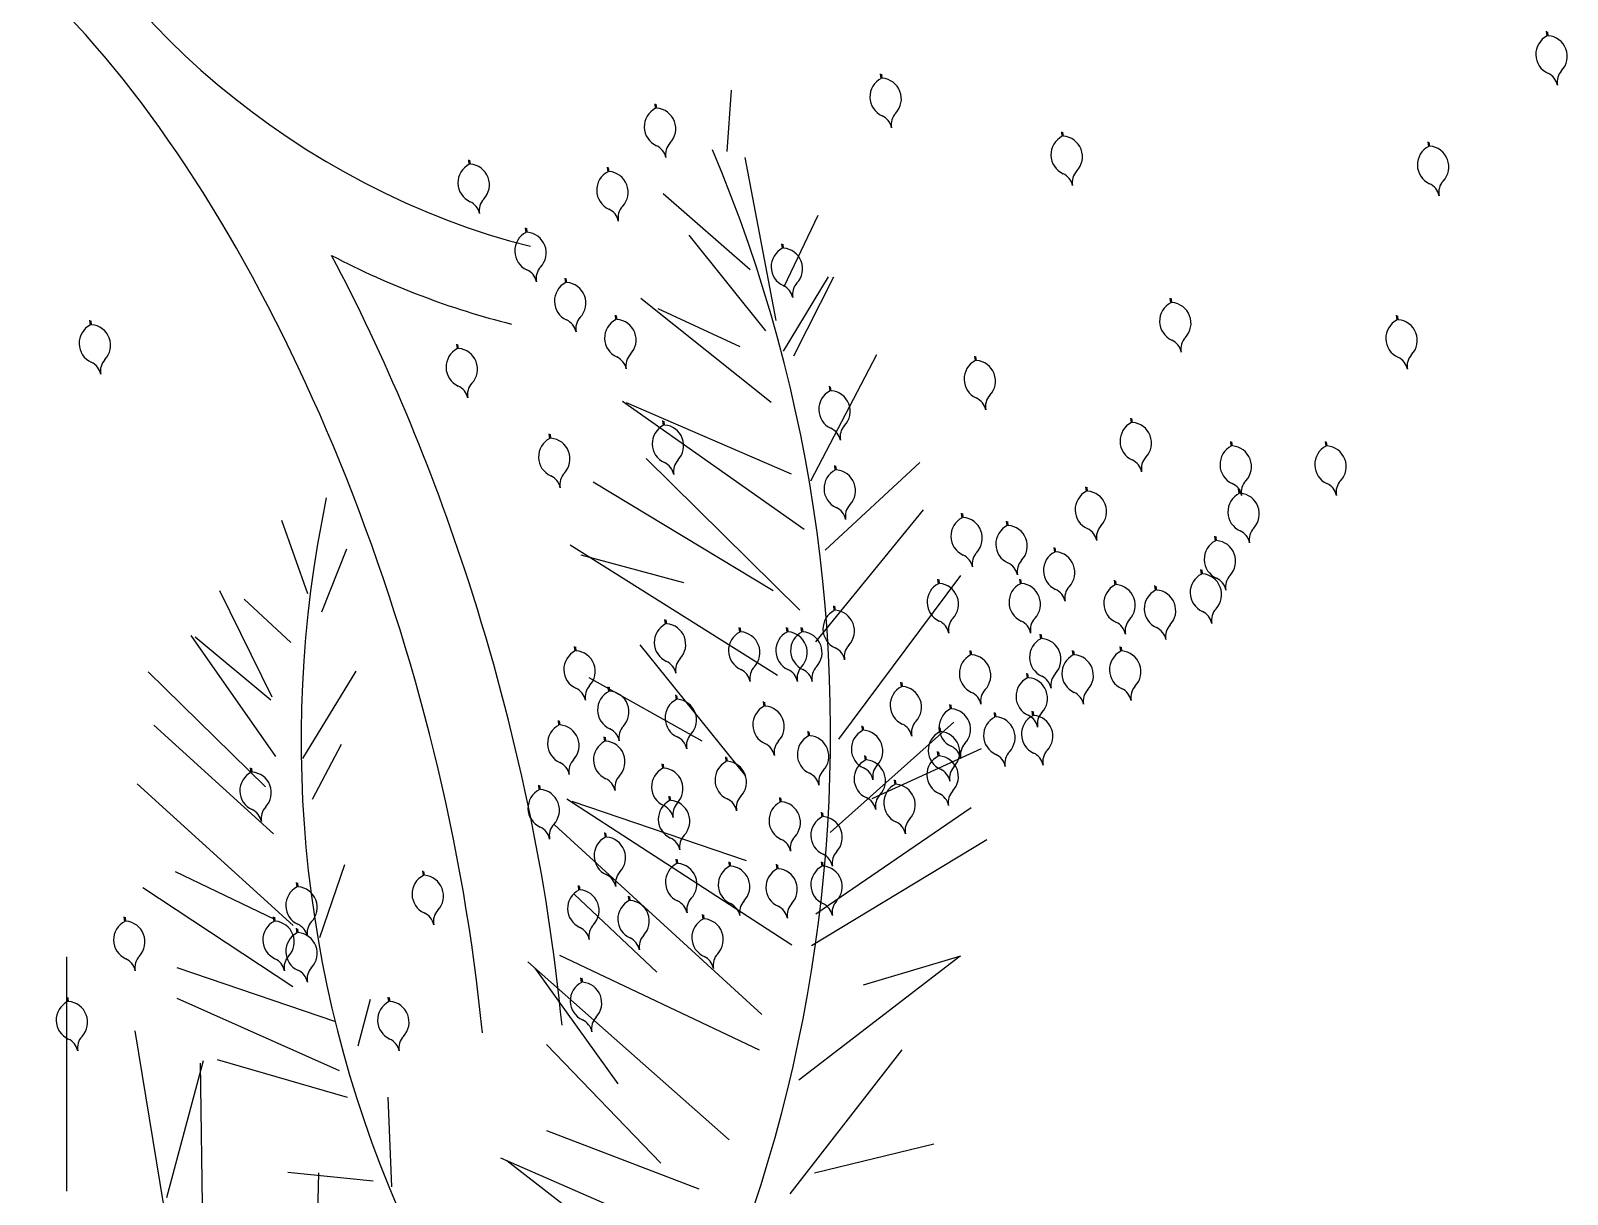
# Model space of a CAD drawing. Extents: x 3907.4 to 3911.57, y -3054.42 to -3053.7.
# Drawn here: x 3907.46963 to 3907.47761, y -3053.86875 to -3053.8627 of the extents above; entities that cross this region are included whole.
import ezdxf

# ---------------------------------------------------------------- set-up
doc = ezdxf.new("R2010")
doc.units = 0
doc.header["$LTSCALE"] = 2
doc.header["$MEASUREMENT"] = 0
doc.layers.add('AĞAÇ', color=9, linetype='CONTINUOUS')

msp = doc.modelspace()

# ---------------------------------------------------------------- linework, layer by layer
at = {"layer": 'AĞAÇ'}
for p, q in [((3907.477509242686, -3053.862729558192), (3907.47750621841, -3053.8627057289)), ((3907.477515026731, -3053.862728415936), (3907.477512429555, -3053.86270795191)), ((3907.474049368779, -3053.862950461473), (3907.474046344503, -3053.86292663218)), ((3907.474055152823, -3053.862949319217), (3907.474052555648, -3053.862928855191)), ((3907.472877002851, -3053.86310583494), (3907.472873978576, -3053.863082005646)), ((3907.472882786896, -3053.863104692683), (3907.472880189721, -3053.863084228657)), ((3907.474990030125, -3053.863251254181), (3907.474987005849, -3053.863227424888)), ((3907.47499581417, -3053.863250111925), (3907.474993216994, -3053.863229647899)), ((3907.476893919921, -3053.863303441654), (3907.476890895645, -3053.863279612361)), ((3907.476899703966, -3053.863302299398), (3907.47689710679, -3053.863281835372)), ((3907.471908934819, -3053.863396856087), (3907.471905910543, -3053.863373026793)), ((3907.471914718863, -3053.86339571383), (3907.471912121688, -3053.863375249804)), ((3907.472629804525, -3053.863435192713), (3907.472626780249, -3053.86341136342)), ((3907.47263558857, -3053.863434050457), (3907.472632991394, -3053.863413586431)), ((3907.47220407422, -3053.863750827388), (3907.472201049945, -3053.863726998095)), ((3907.472209858266, -3053.863749685132), (3907.47220726109, -3053.863729221106)), ((3907.473536198168, -3053.863833166897), (3907.473533173892, -3053.863809337603)), ((3907.473541982213, -3053.86383202464), (3907.473539385037, -3053.863811560615)), ((3907.472410072605, -3053.864011569144), (3907.472407048329, -3053.863987739851)), ((3907.47241585665, -3053.864010426888), (3907.472413259475, -3053.863989962862)), ((3907.475554426889, -3053.864116033003), (3907.475551402613, -3053.86409220371)), ((3907.475560210934, -3053.864114890747), (3907.475557613758, -3053.864094426721)), ((3907.469940558455, -3053.864231317338), (3907.469937534179, -3053.864207488044)), ((3907.4699463425, -3053.864230175082), (3907.469943745325, -3053.864209711056)), ((3907.472671004246, -3053.86420369449), (3907.47266797997, -3053.864179865197)), ((3907.472676788291, -3053.864202552234), (3907.472674191115, -3053.864182088208)), ((3907.476729833923, -3053.864205258578), (3907.476726809648, -3053.864181429285)), ((3907.476735617969, -3053.864204116322), (3907.476733020793, -3053.864183652296)), ((3907.471847010045, -3053.864354650278), (3907.471843985769, -3053.864330820985)), ((3907.47185279409, -3053.864353508022), (3907.471850196914, -3053.864333043996)), ((3907.47453851267, -3053.86441682558), (3907.474535488394, -3053.864392996287)), ((3907.474544296715, -3053.864415683324), (3907.474541699539, -3053.864395219298)), ((3907.473783396274, -3053.864574222084), (3907.473780371998, -3053.864550392791)), ((3907.473789180318, -3053.864573079828), (3907.473786583143, -3053.864552615802)), ((3907.472918202351, -3053.864752624331), (3907.472915178076, -3053.864728795038)), ((3907.472923986396, -3053.864751482075), (3907.472921389221, -3053.864731018049)), ((3907.475348985233, -3053.864738901101), (3907.475345960958, -3053.864715071808)), ((3907.475354769279, -3053.864737758845), (3907.475352172103, -3053.864717294819)), ((3907.472327673384, -3053.86482124061), (3907.472324649108, -3053.864797411317)), ((3907.472333457429, -3053.864820098354), (3907.472330860253, -3053.864799634328)), ((3907.475868381831, -3053.864861125372), (3907.475865357555, -3053.864837296079)), ((3907.475874165876, -3053.864859983116), (3907.475871568701, -3053.86483951909)), ((3907.476360640043, -3053.864861125372), (3907.476357615767, -3053.864837296079)), ((3907.476366424088, -3053.864859983116), (3907.476363826913, -3053.86483951909)), ((3907.473810862902, -3053.864985919497), (3907.473807838626, -3053.864962090204)), ((3907.473816646946, -3053.86498477724), (3907.473814049771, -3053.864964313214)), ((3907.475115520221, -3053.865095705465), (3907.475112495945, -3053.865071876172)), ((3907.475121304266, -3053.865094563209), (3907.47511870709, -3053.865074099183)), ((3907.475909403496, -3053.865107075502), (3907.475906379221, -3053.865083246209)), ((3907.475915187541, -3053.865105933246), (3907.475912590366, -3053.86508546922)), ((3907.474470058218, -3053.865232937892), (3907.474467033942, -3053.865209108599)), ((3907.474475842263, -3053.865231795636), (3907.474473245088, -3053.86521133161)), ((3907.474703523231, -3053.865274107712), (3907.474700498955, -3053.865250278419)), ((3907.474709307276, -3053.865272965456), (3907.4747067101, -3053.86525250143)), ((3907.475786338943, -3053.865353025501), (3907.475783314668, -3053.865329196208)), ((3907.475792122988, -3053.865351883245), (3907.475789525813, -3053.865331419219)), ((3907.474950721336, -3053.86541134014), (3907.474947697061, -3053.865387510847)), ((3907.474956505381, -3053.865410197884), (3907.474953908206, -3053.865389733858)), ((3907.47571337691, -3053.865525971747), (3907.475710352635, -3053.865502142453)), ((3907.474346459055, -3053.865576019026), (3907.474343434779, -3053.865552189734)), ((3907.4743522431, -3053.86557487677), (3907.474349645925, -3053.865554412744)), ((3907.474772189359, -3053.865576019026), (3907.474769165083, -3053.865552189734)), ((3907.474777973404, -3053.86557487677), (3907.474775376229, -3053.865554412744)), ((3907.475264487606, -3053.865582041981), (3907.47526146333, -3053.865558212688)), ((3907.475270271651, -3053.865580899725), (3907.475267674476, -3053.865560435699)), ((3907.475719160956, -3053.86552482949), (3907.47571656378, -3053.865504365464)), ((3907.475474904433, -3053.865610077228), (3907.475471880157, -3053.865586247935)), ((3907.475480688478, -3053.865608934972), (3907.475478091303, -3053.865588470946)), ((3907.473805597089, -3053.865715209114), (3907.473802572814, -3053.86569137982)), ((3907.473811381135, -3053.865714066857), (3907.473808783959, -3053.865693602831)), ((3907.472928860052, -3053.865785297037), (3907.472925835777, -3053.865761467744)), ((3907.472934644097, -3053.865784154781), (3907.472932046922, -3053.865763690755)), ((3907.473314624419, -3053.865827349843), (3907.473311600144, -3053.86580352055)), ((3907.473320408465, -3053.865826207587), (3907.473317811289, -3053.865805743561)), ((3907.473560110755, -3053.865827349843), (3907.473557086479, -3053.86580352055)), ((3907.473565894799, -3053.865826207587), (3907.473563297624, -3053.865805743561)), ((3907.473637263628, -3053.865827349843), (3907.473634239352, -3053.86580352055)), ((3907.473643047673, -3053.865826207587), (3907.473640450497, -3053.865805743561)), ((3907.474878723239, -3053.865862393805), (3907.474875698963, -3053.865838564512)), ((3907.474884507284, -3053.865861251549), (3907.474881910108, -3053.865840787523)), ((3907.472458929175, -3053.865925472884), (3907.4724559049, -3053.86590164359)), ((3907.472464713221, -3053.865924330627), (3907.472462116045, -3053.865903866601)), ((3907.474514000665, -3053.865946499287), (3907.474510976389, -3053.865922669994)), ((3907.47451978471, -3053.86594535703), (3907.474517187535, -3053.865924893004)), ((3907.475047056701, -3053.865946499287), (3907.475044032425, -3053.865922669994)), ((3907.475052840745, -3053.86594535703), (3907.47505024357, -3053.865924893004)), ((3907.47529408051, -3053.865926909093), (3907.475291056234, -3053.8659030798)), ((3907.475299864555, -3053.865925766837), (3907.47529726738, -3053.865905302811)), ((3907.474808584223, -3053.86606564873), (3907.474805559947, -3053.866041819437)), ((3907.474814368268, -3053.866064506474), (3907.474811771092, -3053.866044042448)), ((3907.472634276495, -3053.866135736654), (3907.472631252219, -3053.86611190736)), ((3907.47264006054, -3053.866134594397), (3907.472637463364, -3053.866114130371)), ((3907.474154193763, -3053.866111225637), (3907.474151169488, -3053.866087396344)), ((3907.474159977809, -3053.866110083381), (3907.474157380633, -3053.866089619355)), ((3907.472984971354, -3053.86617778946), (3907.472981947078, -3053.866153960167)), ((3907.472990755399, -3053.866176647204), (3907.472988158223, -3053.866156183178)), ((3907.473440874516, -3053.866212833422), (3907.47343785024, -3053.866189004129)), ((3907.473446658561, -3053.866211691166), (3907.473444061385, -3053.86619122714)), ((3907.474408792141, -3053.86622685098), (3907.474405767865, -3053.866203021687)), ((3907.474414576186, -3053.866225708724), (3907.47441197901, -3053.866205244698)), ((3907.472374762445, -3053.866310956593), (3907.472371738169, -3053.8662871273)), ((3907.47238054649, -3053.866309814337), (3907.472377949314, -3053.866289350311)), ((3907.474640250761, -3053.866268903786), (3907.474637226485, -3053.866245074493)), ((3907.474646034806, -3053.86626776153), (3907.474643437631, -3053.866247297504)), ((3907.474836639874, -3053.866261894942), (3907.474833615598, -3053.866238065649)), ((3907.474842423918, -3053.866260752686), (3907.474839826743, -3053.86624028866)), ((3907.472613234701, -3053.866395062075), (3907.472610210426, -3053.866371232782)), ((3907.472619018746, -3053.866393919819), (3907.472616421571, -3053.866373455793)), ((3907.473672333136, -3053.866367026958), (3907.47366930886, -3053.866343197665)), ((3907.473678117181, -3053.866365884701), (3907.473675520006, -3053.866345420675)), ((3907.473952888979, -3053.86633899171), (3907.473949864703, -3053.866315162417)), ((3907.473958673024, -3053.866337849453), (3907.473956075848, -3053.866317385427)), ((3907.474352681061, -3053.866346000555), (3907.474349656785, -3053.866322171261)), ((3907.474358465106, -3053.866344858298), (3907.47435586793, -3053.866324394272)), ((3907.474345667204, -3053.866472158842), (3907.474342642928, -3053.86644832955)), ((3907.474351451248, -3053.866471016586), (3907.474348854073, -3053.86645055256)), ((3907.470775627075, -3053.866555888012), (3907.470772602799, -3053.866532058719)), ((3907.470781411119, -3053.866554745756), (3907.470778813944, -3053.86653428173)), ((3907.472914832338, -3053.866535237921), (3907.472911808062, -3053.866511408628)), ((3907.472920616382, -3053.866534095665), (3907.472918019207, -3053.866513631639)), ((3907.473244485403, -3053.86650019396), (3907.473241461128, -3053.866476364667)), ((3907.473250269448, -3053.866499051704), (3907.473247672273, -3053.866478587678)), ((3907.473966916694, -3053.866493185246), (3907.473963892418, -3053.866469355953)), ((3907.473972700739, -3053.86649204299), (3907.473970103563, -3053.866471578964)), ((3907.47412122244, -3053.866619343403), (3907.474118198165, -3053.86659551411)), ((3907.474127006486, -3053.866618201147), (3907.47412440931, -3053.866597737121)), ((3907.472272740349, -3053.866646432249), (3907.472269716073, -3053.866622602955)), ((3907.472278524394, -3053.866645289992), (3907.472275927218, -3053.866624825966)), ((3907.472949901846, -3053.866703449016), (3907.47294687757, -3053.866679619723)), ((3907.472955685891, -3053.86670230676), (3907.472953088715, -3053.866681842734)), ((3907.473525041246, -3053.86671045773), (3907.473522016971, -3053.866686628437)), ((3907.473530825292, -3053.866709315474), (3907.473528228116, -3053.866688851448)), ((3907.473742472152, -3053.866787554498), (3907.473739447876, -3053.866763725205)), ((3907.473748256197, -3053.866786412242), (3907.473745659021, -3053.866765948216)), ((3907.472616071211, -3053.866893450644), (3907.472613046935, -3053.866869621351)), ((3907.472621855256, -3053.866892308388), (3907.47261925808, -3053.866871844362)), ((3907.4729868687, -3053.867030683071), (3907.472983844425, -3053.867006853779)), ((3907.472992652746, -3053.867029540815), (3907.47299005557, -3053.867009076789)), ((3907.471670343784, -3053.867092327379), (3907.471667319508, -3053.867068498086)), ((3907.471676127829, -3053.867091185123), (3907.471673530654, -3053.867070721097)), ((3907.473261533434, -3053.867044406301), (3907.473258509159, -3053.867020577008)), ((3907.473267317479, -3053.867043264045), (3907.473264720304, -3053.867022800019)), ((3907.47350873154, -3053.867058129531), (3907.473505707264, -3053.867034300238)), ((3907.473514515585, -3053.867056987275), (3907.473511918409, -3053.867036523249)), ((3907.473742196552, -3053.867044406301), (3907.473739172277, -3053.867020577008)), ((3907.473747980597, -3053.867043264045), (3907.473745383422, -3053.867022800019)), ((3907.47101421833, -3053.867151931782), (3907.471011194054, -3053.867128102489)), ((3907.471020002375, -3053.867150789526), (3907.471017405199, -3053.8671303255)), ((3907.472478738954, -3053.867167915499), (3907.472475714679, -3053.867144086206)), ((3907.472484522999, -3053.867166773243), (3907.472481925824, -3053.867146309217)), ((3907.472739670374, -3053.867222808548), (3907.472736646098, -3053.867198979256)), ((3907.472745454419, -3053.867221666292), (3907.472742857243, -3053.867201202266)), ((3907.47011950162, -3053.86733074486), (3907.470116477344, -3053.867306915567)), ((3907.470125285665, -3053.867329602604), (3907.470122688489, -3053.867309138578)), ((3907.470894922813, -3053.86733074486), (3907.470891898537, -3053.867306915567)), ((3907.470900706858, -3053.867329602604), (3907.470898109682, -3053.867309138578)), ((3907.473124200957, -3053.867318871287), (3907.473121176681, -3053.867295041994)), ((3907.473129985002, -3053.867317729031), (3907.473127387826, -3053.867297265005)), ((3907.47101421833, -3053.867390349264), (3907.471011194054, -3053.86736651997)), ((3907.471020002375, -3053.867389207007), (3907.471017405199, -3053.867368742981)), ((3907.472492472047, -3053.867648229191), (3907.472489447772, -3053.867624399898)), ((3907.472498256092, -3053.867647086935), (3907.472495658917, -3053.867626622909)), ((3907.469821262938, -3053.867747975552), (3907.469818238662, -3053.867724146258)), ((3907.469827046983, -3053.867746833295), (3907.469824449807, -3053.867726369269)), ((3907.471491400398, -3053.867747975552), (3907.471488376123, -3053.867724146258)), ((3907.471497184443, -3053.867746833295), (3907.471494587268, -3053.867726369269))]:
    msp.add_line(p, q, dxfattribs=at)
at = {"layer": 'AĞAÇ', "ltscale": 0.11}
for p, q in [((3907.473248916902, -3053.863330572673), (3907.473271420517, -3053.863011261443)), ((3907.473341434073, -3053.86336209266), (3907.473501205196, -3053.864208143658)), ((3907.472917126135, -3053.863548011946), (3907.473367993505, -3053.863942545465)), ((3907.473720758665, -3053.863663416709), (3907.473543446932, -3053.864033234227)), ((3907.473049738551, -3053.863765279097), (3907.473448494281, -3053.864262531939)), ((3907.473774274407, -3053.863981670379), (3907.47353933557, -3053.864368033754)), ((3907.473801255334, -3053.863983394831), (3907.473592802197, -3053.86439423384)), ((3907.473477191256, -3053.86463369995), (3907.472800577008, -3053.864093414143)), ((3907.472889276109, -3053.864146560628), (3907.473314604596, -3053.864343294578)), ((3907.474025468859, -3053.864386760518), (3907.473681643679, -3053.865044032171)), ((3907.473648364733, -3053.865294338452), (3907.472704691158, -3053.8646286455)), ((3907.472723526932, -3053.864634233856), (3907.473582079452, -3053.865004472918)), ((3907.473626159228, -3053.865713494487), (3907.472827415652, -3053.864925088435)), ((3907.474249314134, -3053.864946769921), (3907.473758073578, -3053.865401282998)), ((3907.472552285712, -3053.865046970619), (3907.473487226081, -3053.865611657756)), ((3907.470932631511, -3053.865245386505), (3907.471067924198, -3053.865627395433)), ((3907.474267883116, -3053.865192133045), (3907.473707576041, -3053.865878902414)), ((3907.471270362096, -3053.865395809868), (3907.471141431725, -3053.865723155572)), ((3907.473510832315, -3053.866052801933), (3907.472433319977, -3053.865375928226)), ((3907.472487990214, -3053.865426689408), (3907.473022200496, -3053.865569829728)), ((3907.474461564315, -3053.86553346867), (3907.473828172063, -3053.866384636055)), ((3907.470884827813, -3053.866166121305), (3907.47061298067, -3053.865613831569)), ((3907.470739705388, -3053.865657008848), (3907.470981760322, -3053.865880913922)), ((3907.470904164388, -3053.866473264055), (3907.470463451928, -3053.865845762637)), ((3907.470484735749, -3053.865851650679), (3907.470878262684, -3053.866180061714)), ((3907.472795392168, -3053.86589418441), (3907.473341925584, -3053.86657270339)), ((3907.470850311348, -3053.866631713415), (3907.470240107648, -3053.866034861932)), ((3907.471319490907, -3053.866031337285), (3907.471041662703, -3053.866484749999)), ((3907.472530729133, -3053.866063131014), (3907.473118117859, -3053.866392811391)), ((3907.473784089989, -3053.866868685878), (3907.474426125018, -3053.866295805791)), ((3907.470891190128, -3053.866875475934), (3907.470270212857, -3053.866310315789)), ((3907.471243151806, -3053.866411961743), (3907.471093310115, -3053.866696823622)), ((3907.474567978848, -3053.866433322967), (3907.47400034636, -3053.866693379614)), ((3907.470994171978, -3053.867352553988), (3907.470183736008, -3053.866616765084)), ((3907.473584897752, -3053.867454766542), (3907.472415174397, -3053.866694856648)), ((3907.47244160355, -3053.866706461666), (3907.473347050528, -3053.86701494382)), ((3907.473709475614, -3053.867290705638), (3907.474516188689, -3053.866739509368)), ((3907.473428253354, -3053.867814421576), (3907.472352576392, -3053.866828409921)), ((3907.473687897131, -3053.867455444231), (3907.47459760961, -3053.866904925648)), ((3907.470899127186, -3053.867320171637), (3907.470382080586, -3053.867073292239)), ((3907.471260600665, -3053.867036694228), (3907.471131353213, -3053.867416962386)), ((3907.470992280155, -3053.867670135369), (3907.470212271435, -3053.867156875424)), ((3907.47288363753, -3053.867594456914), (3907.472453429305, -3053.867189744204)), ((3907.469815700724, -3053.867515251092), (3907.469816208517, -3053.868733266448)), ((3907.470389699708, -3053.867570921193), (3907.471213423744, -3053.867851556613)), ((3907.473258682221, -3053.868465730699), (3907.472213537584, -3053.867541749104)), ((3907.472250331869, -3053.867574111377), (3907.472681016106, -3053.868174297551)), ((3907.473416846014, -3053.867999836514), (3907.472379433053, -3053.867508718321)), ((3907.474460091077, -3053.867512014886), (3907.473621925483, -3053.86815575129)), ((3907.474460758902, -3053.867510990917), (3907.473955806219, -3053.867662846224)), ((3907.470388751743, -3053.867729707707), (3907.471233073293, -3053.868105768557)), ((3907.471394001528, -3053.867736284535), (3907.471329066906, -3053.867979353596)), ((3907.470392408069, -3053.869230686332), (3907.470173714653, -3053.867899910266)), ((3907.472310011072, -3053.867970156714), (3907.472903443052, -3053.868586927142)), ((3907.470525905132, -3053.868055201498), (3907.470335561663, -3053.868767695941)), ((3907.47059849584, -3053.868048681905), (3907.471274582957, -3053.868243667017)), ((3907.473576333085, -3053.868746046176), (3907.474157605458, -3053.867997581411)), ((3907.470534587513, -3053.869571678934), (3907.47051263286, -3053.868067005794)), ((3907.47148621477, -3053.868245051482), (3907.471504607488, -3053.868710989101)), ((3907.47310265184, -3053.868722331736), (3907.472311332933, -3053.868418316085)), ((3907.474323118206, -3053.868487598359), (3907.473701854732, -3053.868638697276)), ((3907.473152313282, -3053.869031815151), (3907.472073569661, -3053.868561030284)), ((3907.472104800541, -3053.868573945217), (3907.472730034904, -3053.869059027764)), ((3907.470965387775, -3053.868633353991), (3907.471409562695, -3053.86867860675)), ((3907.471099554643, -3053.869833002201), (3907.471127262264, -3053.868637801676))]:
    msp.add_line(p, q, dxfattribs=at)
at = {"layer": 'AĞAÇ'}
for centre, radius, start, end in [((3907.477558307495, -3053.862825578937), 0.0001078301389786481, 117.0661848723325, 245.5617558112027), ((3907.477506146876, -3053.862835879823), 0.0001078301389786481, 316.7807498823022, 85.276320846058), ((3907.477477845166, -3053.863002642905), 8.665851140017088e-05, 11.1712527772592, 65.56175581120272), ((3907.477647878262, -3053.862969064092), 8.665851140017088e-05, 136.7807498823022, 191.1712527772592), ((3907.474098433588, -3053.863046482218), 0.0001078301389786481, 117.0661848723325, 245.5617558112027), ((3907.474046272969, -3053.863056783104), 0.0001078301389786481, 316.7807498823022, 85.276320846058), ((3907.47292606766, -3053.863201855684), 0.0001078301389786481, 117.0661848723325, 245.5617558112027), ((3907.472873907042, -3053.863212156571), 0.0001078301389786481, 316.7807498823022, 85.276320846058), ((3907.474017971259, -3053.863223546186), 8.665851140017088e-05, 11.1712527772592, 65.56175581120272), ((3907.474188004355, -3053.863189967373), 8.665851140017088e-05, 136.7807498823022, 191.1712527772592), ((3907.475039094934, -3053.863347274925), 0.0001078301389786481, 117.0661848723325, 245.5617558112027), ((3907.474986934316, -3053.863357575812), 0.0001078301389786481, 316.7807498823022, 85.276320846058), ((3907.472845605332, -3053.863378919652), 8.665851140017088e-05, 11.1712527772592, 65.56175581120272), ((3907.473015638428, -3053.86334534084), 8.665851140017088e-05, 136.7807498823022, 191.1712527772592), ((3907.47694298473, -3053.863399462398), 0.0001078301389786481, 117.0661848723325, 245.5617558112027), ((3907.476890824111, -3053.863409763285), 0.0001078301389786481, 316.7807498823022, 85.276320846058), ((3907.471957999628, -3053.863492876831), 0.0001078301389786481, 117.0661848723325, 245.5617558112027), ((3907.471905839009, -3053.863503177718), 0.0001078301389786481, 316.7807498823022, 85.276320846058), ((3907.472678869334, -3053.863531213458), 0.0001078301389786481, 117.0661848723325, 245.5617558112027), ((3907.472626708715, -3053.863541514344), 0.0001078301389786481, 316.7807498823022, 85.276320846058), ((3907.474958632605, -3053.863524338894), 8.665851140017088e-05, 11.1712527772592, 65.56175581120272), ((3907.475128665701, -3053.863490760081), 8.665851140017088e-05, 136.7807498823022, 191.1712527772592), ((3907.476862522401, -3053.863576526367), 8.665851140017088e-05, 11.1712527772592, 65.56175581120272), ((3907.477032555497, -3053.863542947554), 8.665851140017088e-05, 136.7807498823022, 191.1712527772592), ((3907.472047570395, -3053.863636361987), 8.665851140017088e-05, 136.7807498823022, 191.1712527772592), ((3907.471877537299, -3053.863669940799), 8.665851140017088e-05, 11.1712527772592, 65.56175581120272), ((3907.472598407005, -3053.863708277426), 8.665851140017088e-05, 11.1712527772592, 65.56175581120272), ((3907.472768440101, -3053.863674698613), 8.665851140017088e-05, 136.7807498823022, 191.1712527772592), ((3907.47225313903, -3053.863846848133), 0.0001078301389786481, 117.0661848723325, 245.5617558112027), ((3907.472200978411, -3053.863857149019), 0.0001078301389786481, 316.7807498823022, 85.276320846058), ((3907.473585262977, -3053.863929187641), 0.0001078301389786481, 117.0661848723325, 245.5617558112027), ((3907.473533102359, -3053.863939488528), 0.0001078301389786481, 316.7807498823022, 85.276320846058), ((3907.472172676701, -3053.8640239121), 8.665851140017088e-05, 11.1712527772592, 65.56175581120272), ((3907.472342709797, -3053.863990333288), 8.665851140017088e-05, 136.7807498823022, 191.1712527772592), ((3907.472459137414, -3053.864107589889), 0.0001078301389786481, 117.0661848723325, 245.5617558112027), ((3907.472406976796, -3053.864117890775), 0.0001078301389786481, 316.7807498823022, 85.276320846058), ((3907.473504800648, -3053.864106251609), 8.665851140017088e-05, 11.1712527772592, 65.56175581120272), ((3907.473674833744, -3053.864072672797), 8.665851140017088e-05, 136.7807498823022, 191.1712527772592), ((3907.475603491698, -3053.864212053748), 0.0001078301389786481, 117.0661848723325, 245.5617558112027), ((3907.475551331079, -3053.864222354634), 0.0001078301389786481, 316.7807498823022, 85.276320846058), ((3907.472378675085, -3053.864284653856), 8.665851140017088e-05, 11.1712527772592, 65.56175581120272), ((3907.472548708181, -3053.864251075044), 8.665851140017088e-05, 136.7807498823022, 191.1712527772592), ((3907.472720069055, -3053.864299715235), 0.0001078301389786481, 117.0661848723325, 245.5617558112027), ((3907.472667908437, -3053.864310016121), 0.0001078301389786481, 316.7807498823022, 85.276320846058), ((3907.476778898733, -3053.864301279323), 0.0001078301389786481, 117.0661848723325, 245.5617558112027), ((3907.476726738114, -3053.864311580209), 0.0001078301389786481, 316.7807498823022, 85.276320846058), ((3907.469989623264, -3053.864327338082), 0.0001078301389786481, 117.0661848723325, 245.5617558112027), ((3907.469937462646, -3053.864337638969), 0.0001078301389786481, 316.7807498823022, 85.276320846058), ((3907.475693062465, -3053.864355538903), 8.665851140017088e-05, 136.7807498823022, 191.1712527772592), ((3907.471896074854, -3053.864450671022), 0.0001078301389786481, 117.0661848723325, 245.5617558112027), ((3907.471843914236, -3053.864460971909), 0.0001078301389786481, 316.7807498823022, 85.276320846058), ((3907.472809639822, -3053.86444320039), 8.665851140017088e-05, 136.7807498823022, 191.1712527772592), ((3907.475523029369, -3053.864389117716), 8.665851140017088e-05, 11.1712527772592, 65.56175581120272), ((3907.469909160935, -3053.86450440205), 8.665851140017088e-05, 11.1712527772592, 65.56175581120272), ((3907.470079194031, -3053.864470823238), 8.665851140017088e-05, 136.7807498823022, 191.1712527772592), ((3907.472639606726, -3053.864476779203), 8.665851140017088e-05, 11.1712527772592, 65.56175581120272), ((3907.474587577479, -3053.864512846325), 0.0001078301389786481, 117.0661848723325, 245.5617558112027), ((3907.474535416861, -3053.864523147211), 0.0001078301389786481, 316.7807498823022, 85.276320846058), ((3907.476698436404, -3053.864478343291), 8.665851140017088e-05, 11.1712527772592, 65.56175581120272), ((3907.4768684695, -3053.864444764478), 8.665851140017088e-05, 136.7807498823022, 191.1712527772592), ((3907.471985645621, -3053.864594156178), 8.665851140017088e-05, 136.7807498823022, 191.1712527772592), ((3907.471815612525, -3053.864627734991), 8.665851140017088e-05, 11.1712527772592, 65.56175581120272), ((3907.473832461083, -3053.864670242828), 0.0001078301389786481, 117.0661848723325, 245.5617558112027), ((3907.473780300464, -3053.864680543715), 0.0001078301389786481, 316.7807498823022, 85.276320846058), ((3907.47450711515, -3053.864689910293), 8.665851140017088e-05, 11.1712527772592, 65.56175581120272), ((3907.474677148246, -3053.86465633148), 8.665851140017088e-05, 136.7807498823022, 191.1712527772592), ((3907.47296726716, -3053.864848645075), 0.0001078301389786481, 117.0661848723325, 245.5617558112027), ((3907.472915106542, -3053.864858945962), 0.0001078301389786481, 316.7807498823022, 85.276320846058), ((3907.473751998754, -3053.864847306796), 8.665851140017088e-05, 11.1712527772592, 65.56175581120272), ((3907.47392203185, -3053.864813727984), 8.665851140017088e-05, 136.7807498823022, 191.1712527772592), ((3907.475398050042, -3053.864834921846), 0.0001078301389786481, 117.0661848723325, 245.5617558112027), ((3907.475345889424, -3053.864845222732), 0.0001078301389786481, 316.7807498823022, 85.276320846058), ((3907.472376738193, -3053.864917261355), 0.0001078301389786481, 117.0661848723325, 245.5617558112027), ((3907.472324577575, -3053.864927562241), 0.0001078301389786481, 316.7807498823022, 85.276320846058), ((3907.47591744664, -3053.864957146117), 0.0001078301389786481, 117.0661848723325, 245.5617558112027), ((3907.475865286022, -3053.864967447003), 0.0001078301389786481, 316.7807498823022, 85.276320846058), ((3907.476409704852, -3053.864957146117), 0.0001078301389786481, 117.0661848723325, 245.5617558112027), ((3907.476357544234, -3053.864967447003), 0.0001078301389786481, 316.7807498823022, 85.276320846058), ((3907.473056837928, -3053.864992130231), 8.665851140017088e-05, 136.7807498823022, 191.1712527772592), ((3907.475317587714, -3053.865011985814), 8.665851140017088e-05, 11.1712527772592, 65.56175581120272), ((3907.475487620809, -3053.864978407001), 8.665851140017088e-05, 136.7807498823022, 191.1712527772592), ((3907.472296275864, -3053.865094325322), 8.665851140017088e-05, 11.1712527772592, 65.56175581120272), ((3907.47246630896, -3053.86506074651), 8.665851140017088e-05, 136.7807498823022, 191.1712527772592), ((3907.472886804831, -3053.865025709043), 8.665851140017088e-05, 11.1712527772592, 65.56175581120272), ((3907.473859927711, -3053.865081940241), 0.0001078301389786481, 117.0661848723325, 245.5617558112027), ((3907.473807767092, -3053.865092241128), 0.0001078301389786481, 316.7807498823022, 85.276320846058), ((3907.47516458503, -3053.86519172621), 0.0001078301389786481, 117.0661848723325, 245.5617558112027), ((3907.475112424412, -3053.865202027096), 0.0001078301389786481, 316.7807498823022, 85.276320846058), ((3907.475836984312, -3053.865134210085), 8.665851140017088e-05, 11.1712527772592, 65.56175581120272), ((3907.476007017407, -3053.865100631273), 8.665851140017088e-05, 136.7807498823022, 191.1712527772592), ((3907.476329242524, -3053.865134210085), 8.665851140017088e-05, 11.1712527772592, 65.56175581120272), ((3907.47649927562, -3053.865100631273), 8.665851140017088e-05, 136.7807498823022, 191.1712527772592), ((3907.473779465382, -3053.865259004209), 8.665851140017088e-05, 11.1712527772592, 65.56175581120272), ((3907.473949498478, -3053.865225425397), 8.665851140017088e-05, 136.7807498823022, 191.1712527772592), ((3907.475958468306, -3053.865203096247), 0.0001078301389786481, 117.0661848723325, 245.5617558112027), ((3907.475906307687, -3053.865213397133), 0.0001078301389786481, 316.7807498823022, 85.276320846058), ((3907.474519123027, -3053.865328958637), 0.0001078301389786481, 117.0661848723325, 245.5617558112027), ((3907.474466962409, -3053.865339259523), 0.0001078301389786481, 316.7807498823022, 85.276320846058), ((3907.47475258804, -3053.865370128457), 0.0001078301389786481, 117.0661848723325, 245.5617558112027), ((3907.474700427422, -3053.865380429343), 0.0001078301389786481, 316.7807498823022, 85.276320846058), ((3907.475084122701, -3053.865368790177), 8.665851140017088e-05, 11.1712527772592, 65.56175581120272), ((3907.475254155797, -3053.865335211365), 8.665851140017088e-05, 136.7807498823022, 191.1712527772592), ((3907.475878005976, -3053.865380160214), 8.665851140017088e-05, 11.1712527772592, 65.56175581120272), ((3907.476048039073, -3053.865346581402), 8.665851140017088e-05, 136.7807498823022, 191.1712527772592), ((3907.474608693794, -3053.865472443792), 8.665851140017088e-05, 136.7807498823022, 191.1712527772592), ((3907.474999786145, -3053.865507360884), 0.0001078301389786481, 117.0661848723325, 245.5617558112027), ((3907.474947625527, -3053.865517661771), 0.0001078301389786481, 316.7807498823022, 85.276320846058), ((3907.475835403753, -3053.865449046245), 0.0001078301389786481, 117.0661848723325, 245.5617558112027), ((3907.475783243134, -3053.865459347132), 0.0001078301389786481, 316.7807498823022, 85.276320846058), ((3907.474438660699, -3053.865506022605), 8.665851140017088e-05, 11.1712527772592, 65.56175581120272), ((3907.474672125711, -3053.865547192425), 8.665851140017088e-05, 11.1712527772592, 65.56175581120272), ((3907.474842158807, -3053.865513613612), 8.665851140017088e-05, 136.7807498823022, 191.1712527772592), ((3907.474395523864, -3053.865672039771), 0.0001078301389786481, 117.0661848723325, 245.5617558112027), ((3907.474343363246, -3053.865682340658), 0.0001078301389786481, 316.7807498823022, 85.276320846058), ((3907.474821254168, -3053.865672039771), 0.0001078301389786481, 117.0661848723325, 245.5617558112027), ((3907.47476909355, -3053.865682340658), 0.0001078301389786481, 316.7807498823022, 85.276320846058), ((3907.475313552415, -3053.865678062725), 0.0001078301389786481, 117.0661848723325, 245.5617558112027), ((3907.475261391797, -3053.865688363612), 0.0001078301389786481, 316.7807498823022, 85.276320846058), ((3907.47576244172, -3053.865621992491), 0.0001078301389786481, 117.0661848723325, 245.5617558112027), ((3907.475710281101, -3053.865632293378), 0.0001078301389786481, 316.7807498823022, 85.276320846058), ((3907.475754941423, -3053.865626110214), 8.665851140017088e-05, 11.1712527772592, 65.56175581120272), ((3907.47592497452, -3053.865592531401), 8.665851140017088e-05, 136.7807498823022, 191.1712527772592), ((3907.474919323817, -3053.865684424852), 8.665851140017088e-05, 11.1712527772592, 65.56175581120272), ((3907.475089356913, -3053.86565084604), 8.665851140017088e-05, 136.7807498823022, 191.1712527772592), ((3907.475523969242, -3053.865706097973), 0.0001078301389786481, 117.0661848723325, 245.5617558112027), ((3907.475471808624, -3053.86571639886), 0.0001078301389786481, 316.7807498823022, 85.276320846058), ((3907.473854661899, -3053.865811229858), 0.0001078301389786481, 117.0661848723325, 245.5617558112027), ((3907.47380250128, -3053.865821530745), 0.0001078301389786481, 316.7807498823022, 85.276320846058), ((3907.475681979391, -3053.865799056459), 8.665851140017088e-05, 11.1712527772592, 65.56175581120272), ((3907.475852012487, -3053.865765477647), 8.665851140017088e-05, 136.7807498823022, 191.1712527772592), ((3907.472977924861, -3053.865881317781), 0.0001078301389786481, 117.0661848723325, 245.5617558112027), ((3907.472925764243, -3053.865891618668), 0.0001078301389786481, 316.7807498823022, 85.276320846058), ((3907.474315061535, -3053.865849103739), 8.665851140017088e-05, 11.1712527772592, 65.56175581120272), ((3907.474485094631, -3053.865815524926), 8.665851140017088e-05, 136.7807498823022, 191.1712527772592), ((3907.474740791839, -3053.865849103739), 8.665851140017088e-05, 11.1712527772592, 65.56175581120272), ((3907.474910824935, -3053.865815524926), 8.665851140017088e-05, 136.7807498823022, 191.1712527772592), ((3907.475233090086, -3053.865855126693), 8.665851140017088e-05, 11.1712527772592, 65.56175581120272), ((3907.475403123182, -3053.865821547881), 8.665851140017088e-05, 136.7807498823022, 191.1712527772592), ((3907.475443506913, -3053.865883161941), 8.665851140017088e-05, 11.1712527772592, 65.56175581120272), ((3907.475613540009, -3053.865849583128), 8.665851140017088e-05, 136.7807498823022, 191.1712527772592), ((3907.473363689229, -3053.865923370588), 0.0001078301389786481, 117.0661848723325, 245.5617558112027), ((3907.47331152861, -3053.865933671474), 0.0001078301389786481, 316.7807498823022, 85.276320846058), ((3907.473609175564, -3053.865923370588), 0.0001078301389786481, 117.0661848723325, 245.5617558112027), ((3907.473557014946, -3053.865933671474), 0.0001078301389786481, 316.7807498823022, 85.276320846058), ((3907.473686328437, -3053.865923370588), 0.0001078301389786481, 117.0661848723325, 245.5617558112027), ((3907.473634167819, -3053.865933671474), 0.0001078301389786481, 316.7807498823022, 85.276320846058), ((3907.473944232666, -3053.865954715014), 8.665851140017088e-05, 136.7807498823022, 191.1712527772592), ((3907.474927788048, -3053.865958414549), 0.0001078301389786481, 117.0661848723325, 245.5617558112027), ((3907.47487562743, -3053.865968715436), 0.0001078301389786481, 316.7807498823022, 85.276320846058), ((3907.472507993985, -3053.866021493628), 0.0001078301389786481, 117.0661848723325, 245.5617558112027), ((3907.472455833366, -3053.866031794515), 0.0001078301389786481, 316.7807498823022, 85.276320846058), ((3907.472897462533, -3053.86605838175), 8.665851140017088e-05, 11.1712527772592, 65.56175581120272), ((3907.473067495629, -3053.866024802937), 8.665851140017088e-05, 136.7807498823022, 191.1712527772592), ((3907.47377419957, -3053.865988293826), 8.665851140017088e-05, 11.1712527772592, 65.56175581120272), ((3907.474563065474, -3053.866042520031), 0.0001078301389786481, 117.0661848723325, 245.5617558112027), ((3907.474510904856, -3053.866052820918), 0.0001078301389786481, 316.7807498823022, 85.276320846058), ((3907.47509612151, -3053.866042520031), 0.0001078301389786481, 117.0661848723325, 245.5617558112027), ((3907.475043960891, -3053.866052820918), 0.0001078301389786481, 316.7807498823022, 85.276320846058), ((3907.475343145319, -3053.866022929838), 0.0001078301389786481, 117.0661848723325, 245.5617558112027), ((3907.475290984701, -3053.866033230724), 0.0001078301389786481, 316.7807498823022, 85.276320846058), ((3907.4732832269, -3053.866100434556), 8.665851140017088e-05, 11.1712527772592, 65.56175581120272), ((3907.473453259996, -3053.866066855743), 8.665851140017088e-05, 136.7807498823022, 191.1712527772592), ((3907.473528713235, -3053.866100434556), 8.665851140017088e-05, 11.1712527772592, 65.56175581120272), ((3907.473698746331, -3053.866066855743), 8.665851140017088e-05, 136.7807498823022, 191.1712527772592), ((3907.473605866108, -3053.866100434556), 8.665851140017088e-05, 11.1712527772592, 65.56175581120272), ((3907.473775899204, -3053.866066855743), 8.665851140017088e-05, 136.7807498823022, 191.1712527772592), ((3907.474847325719, -3053.866135478517), 8.665851140017088e-05, 11.1712527772592, 65.56175581120272), ((3907.475017358815, -3053.866101899705), 8.665851140017088e-05, 136.7807498823022, 191.1712527772592), ((3907.472427531656, -3053.866198557596), 8.665851140017088e-05, 11.1712527772592, 65.56175581120272), ((3907.472597564752, -3053.866164978784), 8.665851140017088e-05, 136.7807498823022, 191.1712527772592), ((3907.472683341304, -3053.866231757398), 0.0001078301389786481, 117.0661848723325, 245.5617558112027), ((3907.472631180685, -3053.866242058285), 0.0001078301389786481, 316.7807498823022, 85.276320846058), ((3907.474203258572, -3053.866207246382), 0.0001078301389786481, 117.0661848723325, 245.5617558112027), ((3907.474151097954, -3053.866217547269), 0.0001078301389786481, 316.7807498823022, 85.276320846058), ((3907.474482603145, -3053.866219583999), 8.665851140017088e-05, 11.1712527772592, 65.56175581120272), ((3907.474652636241, -3053.866186005187), 8.665851140017088e-05, 136.7807498823022, 191.1712527772592), ((3907.474857649032, -3053.866161669475), 0.0001078301389786481, 117.0661848723325, 245.5617558112027), ((3907.474805488413, -3053.866171970361), 0.0001078301389786481, 316.7807498823022, 85.276320846058), ((3907.475015659181, -3053.866219583999), 8.665851140017088e-05, 11.1712527772592, 65.56175581120272), ((3907.475185692277, -3053.866186005187), 8.665851140017088e-05, 136.7807498823022, 191.1712527772592), ((3907.47526268299, -3053.866199993806), 8.665851140017088e-05, 11.1712527772592, 65.56175581120272), ((3907.475432716086, -3053.866166414993), 8.665851140017088e-05, 136.7807498823022, 191.1712527772592), ((3907.473034036163, -3053.866273810204), 0.0001078301389786481, 117.0661848723325, 245.5617558112027), ((3907.472981875545, -3053.866284111091), 0.0001078301389786481, 316.7807498823022, 85.276320846058), ((3907.473489939325, -3053.866308854166), 0.0001078301389786481, 117.0661848723325, 245.5617558112027), ((3907.473437778707, -3053.866319155053), 0.0001078301389786481, 316.7807498823022, 85.276320846058), ((3907.47429282934, -3053.866350731537), 8.665851140017088e-05, 136.7807498823022, 191.1712527772592), ((3907.47445785695, -3053.866322871725), 0.0001078301389786481, 117.0661848723325, 245.5617558112027), ((3907.474405696332, -3053.866333172611), 0.0001078301389786481, 316.7807498823022, 85.276320846058), ((3907.47468931557, -3053.866364924531), 0.0001078301389786481, 117.0661848723325, 245.5617558112027), ((3907.474637154952, -3053.866375225417), 0.0001078301389786481, 316.7807498823022, 85.276320846058), ((3907.474885704682, -3053.866357915686), 0.0001078301389786481, 117.0661848723325, 245.5617558112027), ((3907.474777186703, -3053.866338733443), 8.665851140017088e-05, 11.1712527772592, 65.56175581120272), ((3907.474833544064, -3053.866368216573), 0.0001078301389786481, 316.7807498823022, 85.276320846058), ((3907.474947219799, -3053.86630515463), 8.665851140017088e-05, 136.7807498823022, 191.1712527772592), ((3907.472423827254, -3053.866406977337), 0.0001078301389786481, 117.0661848723325, 245.5617558112027), ((3907.472371666636, -3053.866417278224), 0.0001078301389786481, 316.7807498823022, 85.276320846058), ((3907.472602878975, -3053.866408821366), 8.665851140017088e-05, 11.1712527772592, 65.56175581120272), ((3907.472772912071, -3053.866375242554), 8.665851140017088e-05, 136.7807498823022, 191.1712527772592), ((3907.472953573834, -3053.866450874173), 8.665851140017088e-05, 11.1712527772592, 65.56175581120272), ((3907.47312360693, -3053.86641729536), 8.665851140017088e-05, 136.7807498823022, 191.1712527772592), ((3907.473721397945, -3053.866463047702), 0.0001078301389786481, 117.0661848723325, 245.5617558112027), ((3907.473669237327, -3053.866473348588), 0.0001078301389786481, 316.7807498823022, 85.276320846058), ((3907.474001953788, -3053.866435012455), 0.0001078301389786481, 117.0661848723325, 245.5617558112027), ((3907.47394979317, -3053.866445313341), 0.0001078301389786481, 316.7807498823022, 85.276320846058), ((3907.474122796244, -3053.86638431035), 8.665851140017088e-05, 11.1712527772592, 65.56175581120272), ((3907.47440174587, -3053.866442021299), 0.0001078301389786481, 117.0661848723325, 245.5617558112027), ((3907.474349585252, -3053.866452322186), 0.0001078301389786481, 316.7807498823022, 85.276320846058), ((3907.47266229951, -3053.866491082819), 0.0001078301389786481, 117.0661848723325, 245.5617558112027), ((3907.472610138892, -3053.866501383706), 0.0001078301389786481, 316.7807498823022, 85.276320846058), ((3907.473409476996, -3053.866485918134), 8.665851140017088e-05, 11.1712527772592, 65.56175581120272), ((3907.473579510092, -3053.866452339322), 8.665851140017088e-05, 136.7807498823022, 191.1712527772592), ((3907.474377394621, -3053.866499935693), 8.665851140017088e-05, 11.1712527772592, 65.56175581120272), ((3907.474547427717, -3053.86646635688), 8.665851140017088e-05, 136.7807498823022, 191.1712527772592), ((3907.474778886337, -3053.866508409687), 8.665851140017088e-05, 136.7807498823022, 191.1712527772592), ((3907.474805242354, -3053.866534979654), 8.665851140017088e-05, 11.1712527772592, 65.56175581120272), ((3907.47497527545, -3053.866501400842), 8.665851140017088e-05, 136.7807498823022, 191.1712527772592), ((3907.472343364925, -3053.866584041305), 8.665851140017088e-05, 11.1712527772592, 65.56175581120272), ((3907.472513398021, -3053.866550462493), 8.665851140017088e-05, 136.7807498823022, 191.1712527772592), ((3907.472963897147, -3053.866631258666), 0.0001078301389786481, 117.0661848723325, 245.5617558112027), ((3907.472911736529, -3053.866641559553), 0.0001078301389786481, 316.7807498823022, 85.276320846058), ((3907.473293550212, -3053.866596214704), 0.0001078301389786481, 117.0661848723325, 245.5617558112027), ((3907.473241389594, -3053.866606515591), 0.0001078301389786481, 316.7807498823022, 85.276320846058), ((3907.474015981503, -3053.86658920599), 0.0001078301389786481, 117.0661848723325, 245.5617558112027), ((3907.473921491459, -3053.866612076422), 8.665851140017088e-05, 11.1712527772592, 65.56175581120272), ((3907.473963820884, -3053.866599506877), 0.0001078301389786481, 316.7807498823022, 85.276320846058), ((3907.474091524555, -3053.86657849761), 8.665851140017088e-05, 136.7807498823022, 191.1712527772592), ((3907.474394732013, -3053.866568179587), 0.0001078301389786481, 117.0661848723325, 245.5617558112027), ((3907.474342571394, -3053.866578480473), 0.0001078301389786481, 316.7807498823022, 85.276320846058), ((3907.474321283541, -3053.866619085267), 8.665851140017088e-05, 11.1712527772592, 65.56175581120272), ((3907.474491316637, -3053.866585506455), 8.665851140017088e-05, 136.7807498823022, 191.1712527772592), ((3907.474608853242, -3053.866541988499), 8.665851140017088e-05, 11.1712527772592, 65.56175581120272), ((3907.470824691884, -3053.866651908757), 0.0001078301389786481, 117.0661848723325, 245.5617558112027), ((3907.470772531266, -3053.866662209643), 0.0001078301389786481, 316.7807498823022, 85.276320846058), ((3907.472581837182, -3053.866668146787), 8.665851140017088e-05, 11.1712527772592, 65.56175581120272), ((3907.472751870278, -3053.866634567975), 8.665851140017088e-05, 136.7807498823022, 191.1712527772592), ((3907.473640935616, -3053.86664011167), 8.665851140017088e-05, 11.1712527772592, 65.56175581120272), ((3907.473810968712, -3053.866606532858), 8.665851140017088e-05, 136.7807498823022, 191.1712527772592), ((3907.47417028725, -3053.866715364148), 0.0001078301389786481, 117.0661848723325, 245.5617558112027), ((3907.474118126631, -3053.866725665034), 0.0001078301389786481, 316.7807498823022, 85.276320846058), ((3907.472321805158, -3053.866742452993), 0.0001078301389786481, 117.0661848723325, 245.5617558112027), ((3907.47226964454, -3053.86675275388), 0.0001078301389786481, 316.7807498823022, 85.276320846058), ((3907.473213087884, -3053.866773278672), 8.665851140017088e-05, 11.1712527772592, 65.56175581120272), ((3907.47338312098, -3053.86673969986), 8.665851140017088e-05, 136.7807498823022, 191.1712527772592), ((3907.473935519174, -3053.866766269958), 8.665851140017088e-05, 11.1712527772592, 65.56175581120272), ((3907.47410555227, -3053.866732691146), 8.665851140017088e-05, 136.7807498823022, 191.1712527772592), ((3907.474314269684, -3053.866745243555), 8.665851140017088e-05, 11.1712527772592, 65.56175581120272), ((3907.47448430278, -3053.866711664743), 8.665851140017088e-05, 136.7807498823022, 191.1712527772592), ((3907.470744229555, -3053.866828972725), 8.665851140017088e-05, 11.1712527772592, 65.56175581120272), ((3907.470914262651, -3053.866795393913), 8.665851140017088e-05, 136.7807498823022, 191.1712527772592), ((3907.472998966655, -3053.86679946976), 0.0001078301389786481, 117.0661848723325, 245.5617558112027), ((3907.472883434818, -3053.866808322634), 8.665851140017088e-05, 11.1712527772592, 65.56175581120272), ((3907.472946806036, -3053.866809770647), 0.0001078301389786481, 316.7807498823022, 85.276320846058), ((3907.473053467914, -3053.866774743821), 8.665851140017088e-05, 136.7807498823022, 191.1712527772592), ((3907.473574106055, -3053.866806478474), 0.0001078301389786481, 117.0661848723325, 245.5617558112027), ((3907.473521945437, -3053.866816779361), 0.0001078301389786481, 316.7807498823022, 85.276320846058), ((3907.472241342829, -3053.866919516961), 8.665851140017088e-05, 11.1712527772592, 65.56175581120272), ((3907.472411375925, -3053.866885938149), 8.665851140017088e-05, 136.7807498823022, 191.1712527772592), ((3907.473791536961, -3053.866883575242), 0.0001078301389786481, 117.0661848723325, 245.5617558112027), ((3907.473739376343, -3053.866893876129), 0.0001078301389786481, 316.7807498823022, 85.276320846058), ((3907.474089824921, -3053.866892428116), 8.665851140017088e-05, 11.1712527772592, 65.56175581120272), ((3907.474259858017, -3053.866858849303), 8.665851140017088e-05, 136.7807498823022, 191.1712527772592), ((3907.47266513602, -3053.866989471388), 0.0001078301389786481, 117.0661848723325, 245.5617558112027), ((3907.472612975401, -3053.866999772275), 0.0001078301389786481, 316.7807498823022, 85.276320846058), ((3907.472918504326, -3053.866976533729), 8.665851140017088e-05, 11.1712527772592, 65.56175581120272), ((3907.473088537422, -3053.866942954916), 8.665851140017088e-05, 136.7807498823022, 191.1712527772592), ((3907.473493643727, -3053.866983542442), 8.665851140017088e-05, 11.1712527772592, 65.56175581120272), ((3907.473663676823, -3053.86694996363), 8.665851140017088e-05, 136.7807498823022, 191.1712527772592), ((3907.473711074632, -3053.86706063921), 8.665851140017088e-05, 11.1712527772592, 65.56175581120272), ((3907.473881107728, -3053.867027060398), 8.665851140017088e-05, 136.7807498823022, 191.1712527772592), ((3907.471719408593, -3053.867188348123), 0.0001078301389786481, 117.0661848723325, 245.5617558112027), ((3907.471667247975, -3053.86719864901), 0.0001078301389786481, 316.7807498823022, 85.276320846058), ((3907.472584673691, -3053.867166535357), 8.665851140017088e-05, 11.1712527772592, 65.56175581120272), ((3907.472754706787, -3053.867132956544), 8.665851140017088e-05, 136.7807498823022, 191.1712527772592), ((3907.473035933509, -3053.867126703816), 0.0001078301389786481, 117.0661848723325, 245.5617558112027), ((3907.472983772891, -3053.867137004703), 0.0001078301389786481, 316.7807498823022, 85.276320846058), ((3907.473310598243, -3053.867140427046), 0.0001078301389786481, 117.0661848723325, 245.5617558112027), ((3907.473258437625, -3053.867150727932), 0.0001078301389786481, 316.7807498823022, 85.276320846058), ((3907.473557796349, -3053.867154150275), 0.0001078301389786481, 117.0661848723325, 245.5617558112027), ((3907.47350563573, -3053.867164451162), 0.0001078301389786481, 316.7807498823022, 85.276320846058), ((3907.473791261361, -3053.867140427046), 0.0001078301389786481, 117.0661848723325, 245.5617558112027), ((3907.473739100743, -3053.867150727932), 0.0001078301389786481, 316.7807498823022, 85.276320846058), ((3907.471063283139, -3053.867247952527), 0.0001078301389786481, 117.0661848723325, 245.5617558112027), ((3907.471011122521, -3053.867258253413), 0.0001078301389786481, 316.7807498823022, 85.276320846058), ((3907.472527803764, -3053.867263936243), 0.0001078301389786481, 117.0661848723325, 245.5617558112027), ((3907.472475643145, -3053.86727423713), 0.0001078301389786481, 316.7807498823022, 85.276320846058), ((3907.472788735183, -3053.867318829293), 0.0001078301389786481, 117.0661848723325, 245.5617558112027), ((3907.472736574565, -3053.867329130179), 0.0001078301389786481, 316.7807498823022, 85.276320846058), ((3907.472955471181, -3053.867303767784), 8.665851140017088e-05, 11.1712527772592, 65.56175581120272), ((3907.473125504277, -3053.867270188971), 8.665851140017088e-05, 136.7807498823022, 191.1712527772592), ((3907.473230135914, -3053.867317491014), 8.665851140017088e-05, 11.1712527772592, 65.56175581120272), ((3907.47340016901, -3053.867283912201), 8.665851140017088e-05, 136.7807498823022, 191.1712527772592), ((3907.47347733402, -3053.867331214243), 8.665851140017088e-05, 11.1712527772592, 65.56175581120272), ((3907.473647367116, -3053.867297635431), 8.665851140017088e-05, 136.7807498823022, 191.1712527772592), ((3907.473710799033, -3053.867317491014), 8.665851140017088e-05, 11.1712527772592, 65.56175581120272), ((3907.473880832129, -3053.867283912201), 8.665851140017088e-05, 136.7807498823022, 191.1712527772592), ((3907.470168566429, -3053.867426765605), 0.0001078301389786481, 117.0661848723325, 245.5617558112027), ((3907.470116405811, -3053.867437066492), 0.0001078301389786481, 316.7807498823022, 85.276320846058), ((3907.470943987622, -3053.867426765605), 0.0001078301389786481, 117.0661848723325, 245.5617558112027), ((3907.470891827003, -3053.867437066492), 0.0001078301389786481, 316.7807498823022, 85.276320846058), ((3907.471152853906, -3053.867391437682), 8.665851140017088e-05, 136.7807498823022, 191.1712527772592), ((3907.471638946265, -3053.867365412091), 8.665851140017088e-05, 11.1712527772592, 65.56175581120272), ((3907.471808979361, -3053.867331833279), 8.665851140017088e-05, 136.7807498823022, 191.1712527772592), ((3907.473173265766, -3053.867414892031), 0.0001078301389786481, 117.0661848723325, 245.5617558112027), ((3907.473121105148, -3053.867425192918), 0.0001078301389786481, 316.7807498823022, 85.276320846058), ((3907.471063283139, -3053.867486370008), 0.0001078301389786481, 117.0661848723325, 245.5617558112027), ((3907.47098282081, -3053.867425016495), 8.665851140017088e-05, 11.1712527772592, 65.56175581120272), ((3907.471011122521, -3053.867496670895), 0.0001078301389786481, 316.7807498823022, 85.276320846058), ((3907.472447341434, -3053.867441000212), 8.665851140017088e-05, 11.1712527772592, 65.56175581120272), ((3907.472617374531, -3053.867407421399), 8.665851140017088e-05, 136.7807498823022, 191.1712527772592), ((3907.472708272854, -3053.867495893261), 8.665851140017088e-05, 11.1712527772592, 65.56175581120272), ((3907.47287830595, -3053.867462314448), 8.665851140017088e-05, 136.7807498823022, 191.1712527772592), ((3907.4700881041, -3053.867603829573), 8.665851140017088e-05, 11.1712527772592, 65.56175581120272), ((3907.470258137196, -3053.86757025076), 8.665851140017088e-05, 136.7807498823022, 191.1712527772592), ((3907.470863525293, -3053.867603829573), 8.665851140017088e-05, 11.1712527772592, 65.56175581120272), ((3907.471033558389, -3053.86757025076), 8.665851140017088e-05, 136.7807498823022, 191.1712527772592), ((3907.471152853906, -3053.867629855164), 8.665851140017088e-05, 136.7807498823022, 191.1712527772592), ((3907.473092803437, -3053.867591956), 8.665851140017088e-05, 11.1712527772592, 65.56175581120272), ((3907.473262836533, -3053.867558377187), 8.665851140017088e-05, 136.7807498823022, 191.1712527772592), ((3907.47098282081, -3053.867663433976), 8.665851140017088e-05, 11.1712527772592, 65.56175581120272), ((3907.472541536856, -3053.867744249936), 0.0001078301389786481, 117.0661848723325, 245.5617558112027), ((3907.472489376238, -3053.867754550822), 0.0001078301389786481, 316.7807498823022, 85.276320846058), ((3907.469870327747, -3053.867843996296), 0.0001078301389786481, 117.0661848723325, 245.5617558112027), ((3907.469818167129, -3053.867854297182), 0.0001078301389786481, 316.7807498823022, 85.276320846058), ((3907.471540465207, -3053.867843996296), 0.0001078301389786481, 117.0661848723325, 245.5617558112027), ((3907.471488304589, -3053.867854297182), 0.0001078301389786481, 316.7807498823022, 85.276320846058), ((3907.472461074527, -3053.867921313904), 8.665851140017088e-05, 11.1712527772592, 65.56175581120272), ((3907.472631107623, -3053.867887735091), 8.665851140017088e-05, 136.7807498823022, 191.1712527772592), ((3907.469789865418, -3053.868021060264), 8.665851140017088e-05, 11.1712527772592, 65.56175581120272), ((3907.469959898514, -3053.867987481452), 8.665851140017088e-05, 136.7807498823022, 191.1712527772592), ((3907.471460002878, -3053.868021060264), 8.665851140017088e-05, 11.1712527772592, 65.56175581120272), ((3907.471630035975, -3053.867987481452), 8.665851140017088e-05, 136.7807498823022, 191.1712527772592)]:
    msp.add_arc(centre, radius, start, end, dxfattribs=at)
at = {"layer": 'AĞAÇ', "ltscale": 0.11}
for centre, radius, start, end in [((3907.465999894906, -3053.866352192097), 0.00778649265535209, 322.5725461958405, 22.90861962524817), ((3907.477163659633, -3053.866390382538), 0.006128450478477903, 168.1362046502053, 204.5210194184618), ((3907.47820460238, -3053.86032604233), 0.01216089066489121, 206.5046703563819, 240.4488366489103)]:
    msp.add_arc(centre, radius, start, end, dxfattribs=at)
at = {"layer": 'AĞAÇ'}
for centre, major_axis, ratio, start_param, end_param in [((3907.471895090406, -3053.861975747563), (-0.00219444141846414, 0.001401821642057715), 0.6067314437357756, 4.022185659962814, 8.365355737171225), ((3907.469428409403, -3053.866646075197), (0.001394035221488373, -0.00480373364697042), 0.4538117143470716, 1.175867419146912, 4.798803045057196)]:
    msp.add_ellipse(centre, major_axis=major_axis, ratio=ratio, start_param=start_param, end_param=end_param, dxfattribs=at)
msp.add_open_spline([(3907.471193431705, -3053.863870673054), (3907.471496730135, -3053.864027668893), (3907.471813504408, -3053.864149529867), (3907.472128329282, -3053.864226673016)], degree=3, dxfattribs=at)
msp.add_open_spline([(3907.4723907872, -3053.86787070577), (3907.472318695031, -3053.86711801249), (3907.472151476206, -3053.866325096993), (3907.471712101724, -3053.864966578358), (3907.471470291343, -3053.864391717356), (3907.471193431705, -3053.863870673054)], degree=3, knots=[1.175867419146911, 1.175867419146911, 1.175867419146911, 1.175867419146911, 1.637624853817183, 1.637624853817183, 2.002398535881805, 2.002398535881805, 2.002398535881805, 2.002398535881805], dxfattribs=at)

doc.saveas('drawing.dxf')
